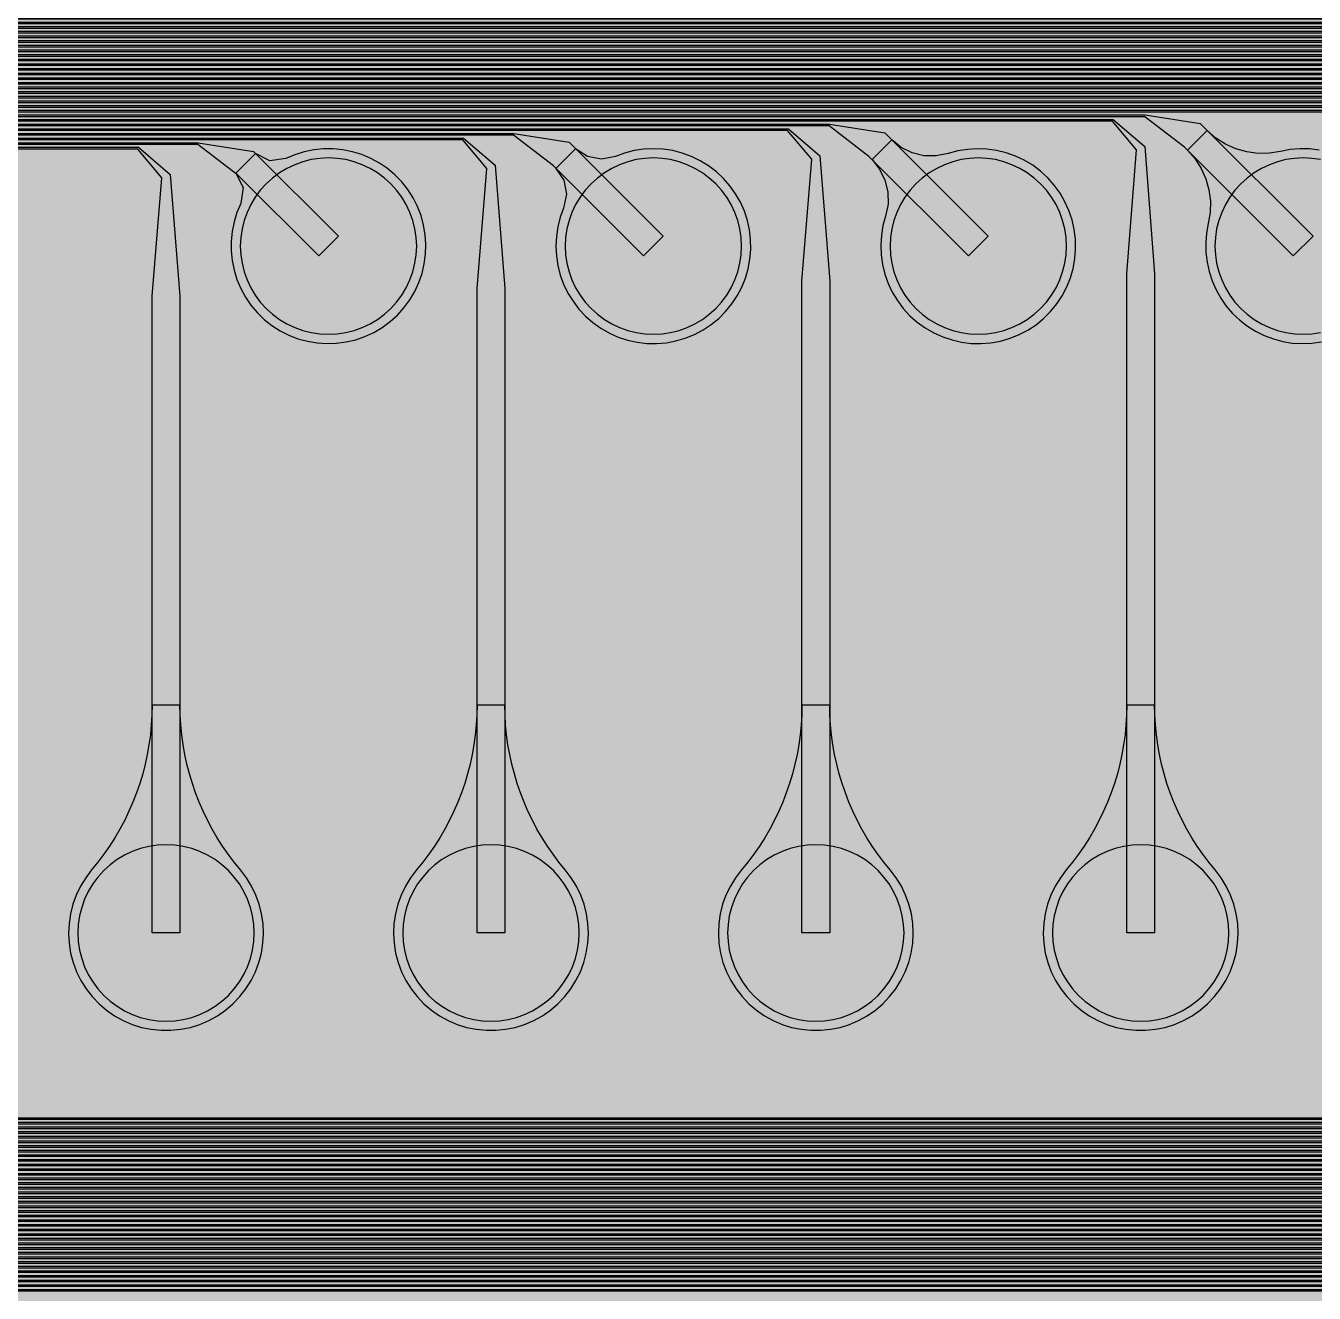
# Model space of a CAD drawing. Header units: metres. Extents: x -7240 to 10960, y -29667 to 1823.
# Drawn here: x -5403 to -4015, y -28281 to -26915 of the extents above; entities that cross this region are included whole.
import ezdxf

# ---------------------------------------------------------------- set-up
doc = ezdxf.new("R2010")
doc.units = ezdxf.units.M
for name, color, linetype in [('Metal1', 4, 'CONTINUOUS'), ('Polyimide', 7, 'CONTINUOUS'), ('Polyimide_Negative', 5, 'CONTINUOUS')]:
    doc.layers.add(name, color=color, linetype=linetype)

msp = doc.modelspace()

# ---------------------------------------------------------------- hatches: boundary and pattern name
at = {"layer": 'Polyimide'}
msp.add_hatch(color=7, dxfattribs=at).paths.add_polyline_path([(4088.5, -11806.9), (4098.7, -11851.2), (4115.6, -11893.5), (4138.6, -11932.7), (4167.4, -11968), (4201.1, -11998.5), (4239, -12023.6), (4280.3, -12042.7), (4349.2, -12073.7), (4413.2, -12113.8), (4471.3, -12162), (4522.3, -12217.7), (4565.4, -12279.7), (4599.7, -12346.9), (4624.7, -12418.2), (4639.9, -12492.2), (4645, -12567.5), (4639.9, -12642.8), (4624.7, -12716.8), (4599.7, -12788.1), (4565.4, -12855.3), (4522.3, -12917.3), (4471.3, -12973), (4413.2, -13021.2), (4349.2, -13061.3), (4280.3, -13092.3), (4239, -13111.4), (4201.1, -13136.5), (4167.4, -13167), (4138.6, -13202.3), (4115.6, -13241.5), (4098.7, -13283.8), (4088.5, -13328.1), (4085, -13373.5), (4085, -13567.5), (4099.4, -13861.6), (4142.6, -14152.8), (4214.2, -14438.4), (4313.4, -14715.5), (4439.2, -14981.7), (4590.6, -15234.2), (4766, -15470.7), (4963.7, -15688.8), (5181.8, -15886.5), (5418.3, -16061.9), (5670.8, -16213.3), (5936.9, -16339.1), (6214.1, -16438.3), (6499.7, -16509.9), (6790.9, -16553.1), (7085, -16567.5), (9960.4, -16567.5), (10038.8, -16571.4), (10116.4, -16582.9), (10192.6, -16601.9), (10266.5, -16628.4), (10337.5, -16662), (10404.8, -16702.3), (10467.9, -16749.1), (10526.1, -16801.8), (10578.8, -16860), (10625.6, -16923), (10665.9, -16990.4), (10699.5, -17061.4), (10725.9, -17135.3), (10745, -17211.4), (10756.5, -17289.1), (10760.4, -17367.5), (10760.4, -21957.3), (10721.6, -22012.9), (10686, -22070.6), (10653.6, -22130.1), (10624.5, -22191.4), (10598.9, -22254.2), (10576.8, -22318.2), (10558.3, -22383.5), (10543.4, -22449.6), (10532.2, -22516.5), (10524.7, -22583.8), (10521, -22651.5), (10521, -22719.3), (10524.7, -22787), (10532.2, -22854.4), (10543.4, -22921.2), (10558.3, -22987.4), (10576.8, -23052.6), (10598.9, -23116.7), (10624.5, -23179.5), (10653.6, -23240.7), (10686, -23300.3), (10721.6, -23357.9), (10760.4, -23413.5), (10760.4, -28667.5), (10756.5, -28745.9), (10745, -28823.6), (10725.9, -28899.7), (10699.5, -28973.6), (10665.9, -29044.6), (10625.6, -29112), (10578.8, -29175), (10526.1, -29233.2), (10467.9, -29285.9), (10404.8, -29332.7), (10337.5, -29373), (10266.5, -29406.6), (10192.6, -29433.1), (10116.4, -29452.1), (10038.8, -29463.6), (9960.4, -29467.5), (-6239.6, -29467.5), (-6318, -29463.6), (-6395.7, -29452.1), (-6471.9, -29433.1), (-6545.8, -29406.6), (-6616.7, -29373), (-6684.1, -29332.7), (-6747.1, -29285.9), (-6805.3, -29233.2), (-6858, -29175), (-6904.8, -29112), (-6945.2, -29044.6), (-6978.7, -28973.6), (-7005.2, -28899.7), (-7024.3, -28823.6), (-7035.8, -28745.9), (-7039.6, -28667.5), (-7039.6, -23426.3), (-6999.4, -23370.1), (-6962.3, -23311.6), (-6928.7, -23251.2), (-6898.5, -23189), (-6871.8, -23125.1), (-6848.8, -23059.9), (-6829.5, -22993.4), (-6814, -22926), (-6802.4, -22857.8), (-6794.6, -22789.1), (-6790.7, -22720), (-6790.7, -22650.8), (-6794.6, -22581.8), (-6802.4, -22513), (-6814, -22444.8), (-6829.5, -22377.4), (-6848.8, -22311), (-6871.8, -22245.7), (-6898.5, -22181.9), (-6928.7, -22119.7), (-6962.3, -22059.2), (-6999.4, -22000.8), (-7039.6, -21944.5), (-7039.6, -17367.5), (-7035.8, -17289.1), (-7024.3, -17211.4), (-7005.2, -17135.3), (-6978.7, -17061.4), (-6945.2, -16990.4), (-6904.8, -16923), (-6858, -16860), (-6805.3, -16801.8), (-6747.1, -16749.1), (-6684.1, -16702.3), (-6616.7, -16662), (-6545.8, -16628.4), (-6471.9, -16601.9), (-6395.7, -16582.9), (-6318, -16571.4), (-6239.6, -16567.5), (-3334, -16567.5), (-3039.9, -16553.1), (-2748.7, -16509.9), (-2463.1, -16438.3), (-2185.9, -16339.1), (-1919.8, -16213.3), (-1667.3, -16061.9), (-1430.8, -15886.5), (-1212.7, -15688.8), (-1015, -15470.7), (-839.6, -15234.2), (-688.2, -14981.7), (-562.4, -14715.5), (-463.2, -14438.4), (-391.6, -14152.8), (-348.4, -13861.6), (-334, -13567.5), (-334, -13373.5), (-337.5, -13328.1), (-347.7, -13283.8), (-364.6, -13241.5), (-387.6, -13202.3), (-416.4, -13167), (-450.1, -13136.5), (-488, -13111.4), (-529.3, -13092.3), (-529.3, -13092.3), (-598.2, -13061.3), (-662.2, -13021.2), (-720.3, -12973), (-771.3, -12917.3), (-814.4, -12855.3), (-848.7, -12788.1), (-873.7, -12716.8), (-888.9, -12642.8), (-894, -12567.5), (-888.9, -12492.2), (-873.7, -12418.2), (-848.7, -12346.9), (-814.4, -12279.7), (-771.3, -12217.7), (-720.3, -12162), (-662.2, -12113.8), (-598.2, -12073.7), (-529.3, -12042.7), (-488, -12023.6), (-450.1, -11998.5), (-416.4, -11968), (-387.6, -11932.7), (-364.6, -11893.5), (-347.7, -11851.2), (-337.5, -11806.9), (-334, -11761.5), (-334, -11074.3), (-337.5, -11028.9), (-347.7, -10984.6), (-364.6, -10942.4), (-387.6, -10903.1), (-416.4, -10867.8), (-450.1, -10837.3), (-488, -10812.2), (-529.3, -10793.2), (-529.3, -10793.2), (-598.2, -10762.1), (-662.2, -10722.1), (-720.3, -10673.8), (-771.3, -10618.1), (-814.4, -10556.1), (-848.7, -10488.9), (-873.7, -10417.6), (-888.9, -10343.7), (-894, -10268.3), (-888.9, -10193), (-873.7, -10119), (-848.7, -10047.8), (-814.4, -9980.5), (-771.3, -9918.5), (-720.3, -9862.9), (-662.2, -9814.6), (-598.2, -9774.6), (-529.3, -9743.5), (-488, -9724.5), (-450.1, -9699.4), (-416.4, -9668.8), (-387.6, -9633.5), (-364.6, -9594.3), (-347.7, -9552), (-337.5, -9507.7), (-334, -9462.4), (-334, -8775.1), (-337.5, -8729.8), (-347.7, -8685.5), (-364.6, -8643.2), (-387.6, -8604), (-416.4, -8568.7), (-450.1, -8538.1), (-488, -8513), (-529.3, -8494), (-529.3, -8494), (-598.2, -8462.9), (-662.2, -8422.9), (-720.3, -8374.6), (-771.3, -8319), (-814.4, -8257), (-848.7, -8189.7), (-873.7, -8118.5), (-888.9, -8044.5), (-894, -7969.2), (-888.9, -7893.8), (-873.7, -7819.9), (-848.7, -7748.6), (-814.4, -7681.4), (-771.3, -7619.4), (-720.3, -7563.7), (-662.2, -7515.4), (-598.2, -7475.4), (-529.3, -7444.3), (-529.3, -7444.3), (-488, -7425.3), (-450.1, -7400.2), (-416.4, -7369.7), (-387.6, -7334.4), (-364.6, -7295.1), (-347.7, -7252.9), (-337.5, -7208.6), (-334, -7163.2), (-334, -6476), (-337.5, -6430.6), (-347.7, -6386.3), (-364.6, -6344), (-387.6, -6304.8), (-416.4, -6269.5), (-450.1, -6239), (-488, -6213.9), (-529.3, -6194.8), (-529.3, -6194.8), (-598.2, -6163.8), (-662.2, -6123.7), (-720.3, -6075.5), (-771.3, -6019.8), (-814.4, -5957.8), (-848.7, -5890.6), (-873.7, -5819.3), (-888.9, -5745.3), (-894, -5670), (-888.9, -5594.7), (-873.7, -5520.7), (-848.7, -5449.4), (-814.4, -5382.2), (-771.3, -5320.2), (-720.3, -5264.5), (-662.2, -5216.3), (-598.2, -5176.2), (-529.3, -5145.2), (-529.3, -5145.2), (-488, -5126.1), (-450.1, -5101), (-416.4, -5070.5), (-387.6, -5035.2), (-364.6, -4996), (-347.7, -4953.7), (-337.5, -4909.4), (-334, -4864), (-334, 380), (-334, 1522.5), (-289, 1522.5), (-288.8, 1515.6), (-288.1, 1508.8), (-287, 1502), (-285.4, 1495.3), (-283.4, 1488.7), (-281, 1482.3), (-278.2, 1476.1), (-274.9, 1470), (-271.3, 1464.2), (-267.3, 1458.6), (-262.9, 1453.3), (-258.2, 1448.3), (-253.2, 1443.6), (-247.9, 1439.2), (-242.3, 1435.2), (-236.5, 1431.6), (-230.4, 1428.3), (-224.2, 1425.5), (-217.8, 1423.1), (-211.2, 1421.1), (-204.5, 1419.5), (-197.7, 1418.4), (-190.9, 1417.7), (-184, 1417.5), (-177.1, 1417.7), (-170.3, 1418.4), (-163.5, 1419.5), (-156.8, 1421.1), (-150.2, 1423.1), (-143.8, 1425.5), (-137.6, 1428.3), (-131.5, 1431.6), (-125.7, 1435.2), (-120.1, 1439.2), (-114.8, 1443.6), (-109.8, 1448.3), (-105.1, 1453.3), (-100.7, 1458.6), (-96.7, 1464.2), (-93.1, 1470), (-89.8, 1476.1), (-87, 1482.3), (-84.6, 1488.7), (-82.6, 1495.3), (-81, 1502), (-79.9, 1508.8), (-79.2, 1515.6), (-79, 1522.5), (1786, 1522.5), (3835, 1522.5), (3835.2, 1529), (3835.9, 1535.6), (3836.9, 1542), (3838.4, 1548.4), (3840.3, 1554.6), (3842.6, 1560.8), (3845.3, 1566.7), (3848.4, 1572.5), (3851.9, 1578.1), (3855.7, 1583.4), (3859.8, 1588.4), (3864.3, 1593.2), (3869.1, 1597.7), (3874.1, 1601.8), (3879.4, 1605.6), (3885, 1609.1), (3890.8, 1612.2), (3896.7, 1614.9), (3902.9, 1617.2), (3909.1, 1619.1), (3915.5, 1620.6), (3921.9, 1621.6), (3928.5, 1622.3), (3935, 1622.5), (3941.5, 1622.3), (3948.1, 1621.6), (3954.5, 1620.6), (3960.9, 1619.1), (3967.1, 1617.2), (3973.3, 1614.9), (3979.2, 1612.2), (3985, 1609.1), (3990.6, 1605.6), (3995.9, 1601.8), (4000.9, 1597.7), (4005.7, 1593.2), (4010.2, 1588.4), (4014.3, 1583.4), (4018.1, 1578.1), (4021.6, 1572.5), (4024.7, 1566.7), (4027.4, 1560.8), (4029.7, 1554.6), (4031.6, 1548.4), (4033.1, 1542), (4034.1, 1535.6), (4034.8, 1529), (4035, 1522.5), (4085, 1522.5), (4085, 380), (4085, 330), (4085, -4864), (4088.5, -4909.4), (4098.7, -4953.7), (4115.6, -4996), (4138.6, -5035.2), (4167.4, -5070.5), (4201.1, -5101), (4239, -5126.1), (4280.3, -5145.2), (4280.3, -5145.2), (4349.2, -5176.2), (4413.2, -5216.3), (4471.3, -5264.5), (4522.3, -5320.2), (4565.4, -5382.2), (4599.7, -5449.4), (4624.7, -5520.7), (4639.9, -5594.7), (4645, -5670), (4639.9, -5745.3), (4624.7, -5819.3), (4599.7, -5890.6), (4565.4, -5957.8), (4522.3, -6019.8), (4471.3, -6075.5), (4413.2, -6123.7), (4349.2, -6163.8), (4280.3, -6194.8), (4239, -6213.9), (4201.1, -6239), (4167.4, -6269.5), (4138.6, -6304.8), (4115.6, -6344), (4098.7, -6386.3), (4088.5, -6430.6), (4085, -6476), (4085, -11761.5), (4088.5, -11806.9)])

# ---------------------------------------------------------------- linework, layer by layer
at = {"layer": 'Metal1'}
for points in [[(1728.9, -18191.7), (1728.9, -28247.9), (1698.3, -28278.5), (-5907.5, -28278.5), (-5938.1, -28247.9), (-5938.1, -25926.6), (-5907.5, -25896), (-4552.4, -25896), (-4493.7, -25906.7), (-4486.5, -25911.9), (-4366.5, -26031.9), (-4387.7, -26053.1), (-4507.7, -25933.1), (-4509.1, -25929.8), (-4552.8, -25898), (-5906.7, -25898), (-5936.1, -25927.4), (-5936.1, -28247.1), (-5906.7, -28276.5), (1697.5, -28276.5), (1726.9, -28247.1), (1726.9, -18191.7)], [(1723.9, -18191.7), (1723.9, -28242.9), (1693.3, -28273.5), (-5902.5, -28273.5), (-5933.1, -28242.9), (-5933.1, -25931.6), (-5902.5, -25901), (-4581.7, -25901), (-4547.8, -25930.2), (-4537.1, -26068.2), (-4537.1, -26782.5), (-4567.1, -26782.5), (-4567.1, -26068.2), (-4556.5, -25933.8), (-4582.5, -25903), (-5901.7, -25903), (-5931.1, -25932.4), (-5931.1, -28242.1), (-5901.7, -28271.5), (1692.5, -28271.5), (1721.9, -28242.1), (1721.9, -18191.7)], [(1718.9, -18191.7), (1718.9, -28237.9), (1688.3, -28268.5), (-5897.5, -28268.5), (-5928.1, -28237.9), (-5928.1, -25936.6), (-5897.5, -25906), (-4892.4, -25906), (-4832.9, -25915.5), (-4716.5, -26031.9), (-4737.7, -26053.1), (-4849.9, -25940.9), (-4892.8, -25908), (-5896.7, -25908), (-5926.1, -25937.4), (-5926.1, -28237.1), (-5896.7, -28266.5), (1687.5, -28266.5), (1716.9, -28237.1), (1716.9, -18191.7)], [(1713.9, -18191.7), (1713.9, -28232.9), (1683.3, -28263.5), (-5892.5, -28263.5), (-5923.1, -28232.9), (-5923.1, -25941.6), (-5892.5, -25911), (-4931.7, -25911), (-4897.8, -25940.2), (-4887.1, -26076.2), (-4887.1, -26782.5), (-4917.1, -26782.5), (-4917.1, -26076.2), (-4906.5, -25943.8), (-4932.5, -25913), (-5891.7, -25913), (-5921.1, -25942.4), (-5921.1, -28232.1), (-5891.7, -28261.5), (1682.5, -28261.5), (1711.9, -28232.1), (1711.9, -18191.7)], [(1708.9, -18191.7), (1708.9, -28227.9), (1678.3, -28258.5), (-5887.5, -28258.5), (-5918.1, -28227.9), (-5918.1, -25946.6), (-5887.5, -25916), (-5232.4, -25916), (-5172.9, -25925.5), (-5066.5, -26031.9), (-5087.7, -26053.1), (-5189.9, -25950.9), (-5232.8, -25918), (-5886.7, -25918), (-5916.1, -25947.4), (-5916.1, -28227.1), (-5886.7, -28256.5), (1677.5, -28256.5), (1706.9, -28227.1), (1706.9, -18191.7)], [(1703.9, -18191.7), (1703.9, -28222.9), (1673.3, -28253.5), (-5882.5, -28253.5), (-5913.1, -28222.9), (-5913.1, -25951.6), (-5882.5, -25921), (-5281.7, -25921), (-5247.7, -25950.2), (-5237.1, -26084.2), (-5237.1, -26782.5), (-5267.1, -26782.5), (-5267.1, -26084.2), (-5256.5, -25953.8), (-5282.5, -25923), (-5881.7, -25923), (-5911.1, -25952.4), (-5911.1, -28222.1), (-5881.7, -28251.5), (1672.5, -28251.5), (1701.9, -28222.1), (1701.9, -18191.7)], [(1698.9, -18191.7), (1698.9, -28217.9), (1668.3, -28248.5), (-5877.5, -28248.5), (-5908.1, -28217.9), (-5908.1, -26921.6), (-5877.5, -26891), (143.3, -26891), (179.6, -26919.2), (187.9, -26982.8), (187.9, -27152.5), (157.9, -27152.5), (157.9, -26982.8), (166.1, -26924.8), (142.5, -26893), (-5876.7, -26893), (-5906.1, -26922.4), (-5906.1, -28217.1), (-5876.7, -28246.5), (1667.5, -28246.5), (1696.9, -28217.1), (1696.9, -18191.7)], [(1693.9, -18191.7), (1693.9, -28212.9), (1663.3, -28243.5), (-5872.5, -28243.5), (-5903.1, -28212.9), (-5903.1, -26926.6), (-5872.5, -26896), (-31.7, -26896), (1.8, -26925.4), (12.9, -27086.2), (12.9, -27892.5), (-17.1, -27892.5), (-17.1, -27086.2), (-6.1, -26928.6), (-32.5, -26898), (-5871.7, -26898), (-5901.1, -26927.4), (-5901.1, -28212.1), (-5871.7, -28241.5), (1662.5, -28241.5), (1691.9, -28212.1), (1691.9, -18191.7)], [(1688.9, -18191.7), (1688.9, -28207.9), (1658.3, -28238.5), (-5867.5, -28238.5), (-5898.1, -28207.9), (-5898.1, -26931.6), (-5867.5, -26901), (-348.1, -26901), (-299, -26923.6), (-247.4, -26997.3), (-164.1, -27145.1), (-190.2, -27159.9), (-273.5, -27012), (-308.2, -26932.6), (-348.6, -26903), (-5866.7, -26903), (-5896.1, -26932.4), (-5896.1, -28207.1), (-5866.7, -28236.5), (1657.5, -28236.5), (1686.9, -28207.1), (1686.9, -18191.7)], [(1683.9, -18191.7), (1683.9, -28202.9), (1653.3, -28233.5), (-5862.5, -28233.5), (-5893.1, -28202.9), (-5893.1, -26936.6), (-5862.5, -26906), (-381.7, -26906), (-348.1, -26935.4), (-337.1, -27094.2), (-337.1, -27892.5), (-367.1, -27892.5), (-367.1, -27094.2), (-356.1, -26938.6), (-382.5, -26908), (-5861.7, -26908), (-5891.1, -26937.4), (-5891.1, -28202.1), (-5861.7, -28231.5), (1652.5, -28231.5), (1681.9, -28202.1), (1681.9, -18191.7)], [(1678.9, -18191.7), (1678.9, -28197.9), (1648.3, -28228.5), (-5857.5, -28228.5), (-5888.1, -28197.9), (-5888.1, -26941.6), (-5857.5, -26911), (-698.1, -26911), (-648.4, -26933), (-600.1, -26998.6), (-514.2, -27144.9), (-540.1, -27160.1), (-626, -27013.8), (-657.9, -26942.7), (-698.6, -26913), (-5856.7, -26913), (-5886.1, -26942.4), (-5886.1, -28197.1), (-5856.7, -28226.5), (1647.5, -28226.5), (1676.9, -28197.1), (1676.9, -18191.7)], [(1673.9, -18191.7), (1673.9, -28192.9), (1643.3, -28223.5), (-5852.5, -28223.5), (-5883.1, -28192.9), (-5883.1, -26946.6), (-5852.5, -26916), (-731.7, -26916), (-698.1, -26945.3), (-687.1, -27102.2), (-687.1, -27892.5), (-717.1, -27892.5), (-717.1, -27102.2), (-706.1, -26948.7), (-732.5, -26918), (-5851.7, -26918), (-5881.1, -26947.4), (-5881.1, -28192.1), (-5851.7, -28221.5), (1642.5, -28221.5), (1671.9, -28192.1), (1671.9, -18191.7)], [(1668.9, -18191.7), (1668.9, -28187.9), (1638.3, -28218.5), (-5847.5, -28218.5), (-5878.1, -28187.9), (-5878.1, -26951.6), (-5847.5, -26921), (-1048.1, -26921), (-997.7, -26942.4), (-953, -27000), (-864.3, -27144.7), (-889.9, -27160.3), (-978.6, -27015.6), (-1007.7, -26952.8), (-1048.6, -26923), (-5846.7, -26923), (-5876.1, -26952.4), (-5876.1, -28187.1), (-5846.7, -28216.5), (1637.5, -28216.5), (1666.9, -28187.1), (1666.9, -18191.7)], [(1663.9, -18191.7), (1663.9, -28182.9), (1633.3, -28213.5), (-5842.5, -28213.5), (-5873.1, -28182.9), (-5873.1, -26956.6), (-5842.5, -26926), (-1081.7, -26926), (-1048.1, -26955.3), (-1037.1, -27110.2), (-1037.1, -27892.5), (-1067.1, -27892.5), (-1067.1, -27110.2), (-1056.2, -26958.7), (-1082.5, -26928), (-5841.7, -26928), (-5871.1, -26957.4), (-5871.1, -28182.1), (-5841.7, -28211.5), (1632.5, -28211.5), (1661.9, -28182.1), (1661.9, -18191.7)], [(1658.9, -18191.7), (1658.9, -28177.9), (1628.3, -28208.5), (-5837.5, -28208.5), (-5868.1, -28177.9), (-5868.1, -26961.6), (-5837.5, -26931), (-1398.1, -26931), (-1346.9, -26951.7), (-1306, -27001.5), (-1214.5, -27144.4), (-1239.8, -27160.6), (-1331.3, -27017.7), (-1357.4, -26962.9), (-1398.6, -26933), (-5836.7, -26933), (-5866.1, -26962.4), (-5866.1, -28177.1), (-5836.7, -28206.5), (1627.5, -28206.5), (1656.9, -28177.1), (1656.9, -18191.7)], [(1653.9, -18191.7), (1653.9, -28172.9), (1623.3, -28203.5), (-5832.5, -28203.5), (-5863.1, -28172.9), (-5863.1, -26966.6), (-5832.5, -26936), (-1431.7, -26936), (-1398.1, -26965.3), (-1387.1, -27118.2), (-1387.1, -27892.5), (-1417.1, -27892.5), (-1417.1, -27118.2), (-1406.2, -26968.7), (-1432.5, -26938), (-5831.7, -26938), (-5861.1, -26967.4), (-5861.1, -28172.1), (-5831.7, -28201.5), (1622.5, -28201.5), (1651.9, -28172.1), (1651.9, -18191.7)], [(1648.9, -18191.7), (1648.9, -28167.9), (1618.3, -28198.5), (-5827.5, -28198.5), (-5858.1, -28167.9), (-5858.1, -26971.6), (-5827.5, -26941), (-1748.1, -26941), (-1696.1, -26960.8), (-1659.2, -27003.2), (-1564.7, -27144.1), (-1589.6, -27160.9), (-1684.1, -27019.9), (-1707.1, -26973), (-1748.6, -26943), (-5826.7, -26943), (-5856.1, -26972.4), (-5856.1, -28167.1), (-5826.7, -28196.5), (1617.5, -28196.5), (1646.9, -28167.1), (1646.9, -18191.7)], [(1643.9, -18191.7), (1643.9, -28162.9), (1613.3, -28193.5), (-5822.5, -28193.5), (-5853.1, -28162.9), (-5853.1, -26976.6), (-5822.5, -26946), (-1781.7, -26946), (-1748, -26975.3), (-1737.1, -27126.2), (-1737.1, -27892.5), (-1767.1, -27892.5), (-1767.1, -27126.2), (-1756.2, -26978.7), (-1782.5, -26948), (-5821.7, -26948), (-5851.1, -26977.4), (-5851.1, -28162.1), (-5821.7, -28191.5), (1612.5, -28191.5), (1641.9, -28162.1), (1641.9, -18191.7)], [(1638.9, -18191.7), (1638.9, -28157.9), (1608.3, -28188.5), (-5817.5, -28188.5), (-5848.1, -28157.9), (-5848.1, -26981.6), (-5817.5, -26951), (-2098.1, -26951), (-2045.3, -26969.9), (-2012.6, -27005.1), (-1914.9, -27143.9), (-1939.4, -27161.1), (-2037.1, -27022.4), (-2056.9, -26983.2), (-2098.6, -26953), (-5816.7, -26953), (-5846.1, -26982.4), (-5846.1, -28157.1), (-5816.7, -28186.5), (1607.5, -28186.5), (1636.9, -28157.1), (1636.9, -18191.7)], [(1633.9, -18191.7), (1633.9, -28152.9), (1603.3, -28183.5), (-5812.5, -28183.5), (-5843.1, -28152.9), (-5843.1, -26986.6), (-5812.5, -26956), (-2131.7, -26956), (-2098, -26985.3), (-2087.1, -27134.2), (-2087.1, -27892.5), (-2117.1, -27892.5), (-2117.1, -27134.2), (-2106.3, -26988.7), (-2132.5, -26958), (-5811.7, -26958), (-5841.1, -26987.4), (-5841.1, -28152.1), (-5811.7, -28181.5), (1602.5, -28181.5), (1631.9, -28152.1), (1631.9, -18191.7)], [(1628.9, -18191.7), (1628.9, -28147.9), (1598.3, -28178.5), (-5807.5, -28178.5), (-5838.1, -28147.9), (-5838.1, -26991.6), (-5807.5, -26961), (-2448.1, -26961), (-2394.4, -26978.8), (-2366.1, -27007.2), (-2265.1, -27143.6), (-2289.2, -27161.4), (-2390.2, -27025.1), (-2406.6, -26993.4), (-2448.6, -26963), (-5806.7, -26963), (-5836.1, -26992.4), (-5836.1, -28147.1), (-5806.7, -28176.5), (1597.5, -28176.5), (1626.9, -28147.1), (1626.9, -18191.7)], [(1623.9, -18191.7), (1623.9, -28142.9), (1593.3, -28173.5), (-5802.5, -28173.5), (-5833.1, -28142.9), (-5833.1, -26996.6), (-5802.5, -26966), (-2481.7, -26966), (-2448, -26995.3), (-2437.1, -27142.2), (-2437.1, -27892.5), (-2467.1, -27892.5), (-2467.1, -27142.2), (-2456.3, -26998.7), (-2482.5, -26968), (-5801.7, -26968), (-5831.1, -26997.4), (-5831.1, -28142.1), (-5801.7, -28171.5), (1592.5, -28171.5), (1621.9, -28142.1), (1621.9, -18191.7)], [(1618.9, -18191.7), (1618.9, -28137.9), (1588.3, -28168.5), (-5797.5, -28168.5), (-5828.1, -28137.9), (-5828.1, -27001.6), (-5797.5, -26971), (-2798.1, -26971), (-2743.4, -26987.6), (-2719.9, -27009.6), (-2615.3, -27143.3), (-2638.9, -27161.7), (-2743.5, -27028.1), (-2756.3, -27003.6), (-2798.6, -26973), (-5796.7, -26973), (-5826.1, -27002.4), (-5826.1, -28137.1), (-5796.7, -28166.5), (1587.5, -28166.5), (1616.9, -28137.1), (1616.9, -18191.7)], [(1613.9, -18191.7), (1613.9, -28132.9), (1583.3, -28163.5), (-5792.5, -28163.5), (-5823.1, -28132.9), (-5823.1, -27006.6), (-5792.5, -26976), (-2831.7, -26976), (-2797.9, -27005.3), (-2787.1, -27150.2), (-2787.1, -27892.5), (-2817.1, -27892.5), (-2817.1, -27150.2), (-2806.3, -27008.7), (-2832.5, -26978), (-5791.7, -26978), (-5821.1, -27007.4), (-5821.1, -28132.1), (-5791.7, -28161.5), (1582.5, -28161.5), (1611.9, -28132.1), (1611.9, -18191.7)], [(1608.9, -18191.7), (1608.9, -28127.9), (1578.3, -28158.5), (-5787.5, -28158.5), (-5818.1, -28127.9), (-5818.1, -27011.6), (-5787.5, -26981), (-3177.4, -26981), (-3121.3, -26995.6), (-3086.5, -27021.9), (-2966.5, -27141.9), (-2987.7, -27163.1), (-3107.7, -27043.1), (-3131.5, -27010.9), (-3177.8, -26983), (-5786.7, -26983), (-5816.1, -27012.4), (-5816.1, -28127.1), (-5786.7, -28156.5), (1577.5, -28156.5), (1606.9, -28127.1), (1606.9, -18191.7)], [(1603.9, -18191.7), (1603.9, -28122.9), (1573.3, -28153.5), (-5782.5, -28153.5), (-5813.1, -28122.9), (-5813.1, -27016.6), (-5782.5, -26986), (-3181.7, -26986), (-3147.9, -27015.2), (-3137.1, -27158.2), (-3137.1, -27892.5), (-3167.1, -27892.5), (-3167.1, -27158.2), (-3156.4, -27018.8), (-3182.5, -26988), (-5781.7, -26988), (-5811.1, -27017.4), (-5811.1, -28122.1), (-5781.7, -28151.5), (1572.5, -28151.5), (1601.9, -28122.1), (1601.9, -18191.7)], [(1598.9, -18191.7), (1598.9, -28117.9), (1568.3, -28148.5), (-5777.5, -28148.5), (-5808.1, -28117.9), (-5808.1, -27021.6), (-5777.5, -26991), (-3517.4, -26991), (-3460.5, -27004.4), (-3436.5, -27021.9), (-3316.5, -27141.9), (-3337.7, -27163.1), (-3457.7, -27043.1), (-3472.3, -27022), (-3517.8, -26993), (-5776.7, -26993), (-5806.1, -27022.4), (-5806.1, -28117.1), (-5776.7, -28146.5), (1567.5, -28146.5), (1596.9, -28117.1), (1596.9, -18191.7)], [(1593.9, -18191.7), (1593.9, -28112.9), (1563.3, -28143.5), (-5772.5, -28143.5), (-5803.1, -28112.9), (-5803.1, -27026.6), (-5772.5, -26996), (-3531.7, -26996), (-3497.9, -27025.2), (-3487.1, -27166.2), (-3487.1, -27892.5), (-3517.1, -27892.5), (-3517.1, -27166.2), (-3506.4, -27028.8), (-3532.5, -26998), (-5771.7, -26998), (-5801.1, -27027.4), (-5801.1, -28112.1), (-5771.7, -28141.5), (1562.5, -28141.5), (1591.9, -28112.1), (1591.9, -18191.7)], [(1588.9, -18191.7), (1588.9, -28107.9), (1558.3, -28138.5), (-5767.5, -28138.5), (-5798.1, -28107.9), (-5798.1, -27031.6), (-5767.5, -27001), (-3857.4, -27001), (-3799.4, -27012.8), (-3786.5, -27021.9), (-3666.5, -27141.9), (-3687.7, -27163.1), (-3807.7, -27043.1), (-3813.4, -27033.7), (-3857.8, -27003), (-5766.7, -27003), (-5796.1, -27032.4), (-5796.1, -28107.1), (-5766.7, -28136.5), (1557.5, -28136.5), (1586.9, -28107.1), (1586.9, -18191.7)], [(1583.9, -18191.7), (1583.9, -28102.9), (1553.3, -28133.5), (-5762.5, -28133.5), (-5793.1, -28102.9), (-5793.1, -27036.6), (-5762.5, -27006), (-3881.7, -27006), (-3847.8, -27035.2), (-3837.1, -27174.2), (-3837.1, -27892.5), (-3867.1, -27892.5), (-3867.1, -27174.2), (-3856.4, -27038.8), (-3882.5, -27008), (-5761.7, -27008), (-5791.1, -27037.4), (-5791.1, -28102.1), (-5761.7, -28131.5), (1552.5, -28131.5), (1581.9, -28102.1), (1581.9, -18191.7)], [(1578.9, -18191.7), (1578.9, -28097.9), (1548.3, -28128.5), (-5757.5, -28128.5), (-5788.1, -28097.9), (-5788.1, -27041.6), (-5757.5, -27011), (-4197.4, -27011), (-4137.9, -27020.5), (-4016.5, -27141.9), (-4037.7, -27163.1), (-4154.9, -27045.9), (-4197.8, -27013), (-5756.7, -27013), (-5786.1, -27042.4), (-5786.1, -28097.1), (-5756.7, -28126.5), (1547.5, -28126.5), (1576.9, -28097.1), (1576.9, -18191.7)], [(1573.9, -18191.7), (1573.9, -28092.9), (1543.3, -28123.5), (-5752.5, -28123.5), (-5783.1, -28092.9), (-5783.1, -27046.6), (-5752.5, -27016), (-4231.7, -27016), (-4197.8, -27045.2), (-4187.1, -27182.2), (-4187.1, -27892.5), (-4217.1, -27892.5), (-4217.1, -27182.2), (-4206.5, -27048.8), (-4232.5, -27018), (-5751.7, -27018), (-5781.1, -27047.4), (-5781.1, -28092.1), (-5751.7, -28121.5), (1542.5, -28121.5), (1571.9, -28092.1), (1571.9, -18191.7)], [(1568.9, -18191.7), (1568.9, -28087.9), (1538.3, -28118.5), (-5747.5, -28118.5), (-5778.1, -28087.9), (-5778.1, -27051.6), (-5747.5, -27021), (-4537.4, -27021), (-4477.9, -27030.5), (-4366.5, -27141.9), (-4387.7, -27163.1), (-4494.9, -27055.9), (-4537.8, -27023), (-5746.7, -27023), (-5776.1, -27052.4), (-5776.1, -28087.1), (-5746.7, -28116.5), (1537.5, -28116.5), (1566.9, -28087.1), (1566.9, -18191.7)], [(1563.9, -18191.7), (1563.9, -28082.9), (1533.3, -28113.5), (-5742.5, -28113.5), (-5773.1, -28082.9), (-5773.1, -27056.6), (-5742.5, -27026), (-4581.7, -27026), (-4547.7, -27055.2), (-4537.1, -27190.2), (-4537.1, -27892.5), (-4567.1, -27892.5), (-4567.1, -27190.2), (-4556.5, -27058.8), (-4582.5, -27028), (-5741.7, -27028), (-5771.1, -27057.4), (-5771.1, -28082.1), (-5741.7, -28111.5), (1532.5, -28111.5), (1561.9, -28082.1), (1561.9, -18191.7)], [(1558.9, -18191.7), (1558.9, -28077.9), (1528.3, -28108.5), (-5737.5, -28108.5), (-5768.1, -28077.9), (-5768.1, -27061.6), (-5737.5, -27031), (-4877.4, -27031), (-4817.9, -27040.5), (-4716.5, -27141.9), (-4737.7, -27163.1), (-4834.9, -27065.9), (-4877.8, -27033), (-5736.7, -27033), (-5766.1, -27062.4), (-5766.1, -28077.1), (-5736.7, -28106.5), (1527.5, -28106.5), (1556.9, -28077.1), (1556.9, -18191.7)], [(1553.9, -18191.7), (1553.9, -28072.9), (1523.3, -28103.5), (-5732.5, -28103.5), (-5763.1, -28072.9), (-5763.1, -27066.6), (-5732.5, -27036), (-4931.7, -27036), (-4897.7, -27065.2), (-4887.1, -27198.2), (-4887.1, -27892.5), (-4917.1, -27892.5), (-4917.1, -27198.2), (-4906.5, -27068.8), (-4932.5, -27038), (-5731.7, -27038), (-5761.1, -27067.4), (-5761.1, -28072.1), (-5731.7, -28101.5), (1522.5, -28101.5), (1551.9, -28072.1), (1551.9, -18191.7)], [(1548.9, -18191.7), (1548.9, -28067.9), (1518.3, -28098.5), (-5727.5, -28098.5), (-5758.1, -28067.9), (-5758.1, -27071.6), (-5727.5, -27041), (-5217.4, -27041), (-5157.9, -27050.5), (-5066.5, -27141.9), (-5087.7, -27163.1), (-5174.9, -27075.9), (-5217.8, -27043), (-5726.7, -27043), (-5756.1, -27072.4), (-5756.1, -28067.1), (-5726.7, -28096.5), (1517.5, -28096.5), (1546.9, -28067.1), (1546.9, -18191.7)], [(1543.9, -18191.7), (1543.9, -28062.9), (1513.3, -28093.5), (-5722.5, -28093.5), (-5753.1, -28062.9), (-5753.1, -27076.6), (-5722.5, -27046), (-5281.7, -27046), (-5247.7, -27075.2), (-5237.1, -27206.2), (-5237.1, -27892.5), (-5267.1, -27892.5), (-5267.1, -27206.2), (-5256.6, -27078.8), (-5282.5, -27048), (-5721.7, -27048), (-5751.1, -27077.4), (-5751.1, -28062.1), (-5721.7, -28091.5), (1512.5, -28091.5), (1541.9, -28062.1), (1541.9, -18191.7)], [(-4009.9, -27048.9), (-4020.3, -27047.7), (-4030.7, -27047.6), (-4041.2, -27048.4), (-4051.4, -27050.4), (-4063.5, -27052.3), (-4075.8, -27052.5), (-4087.9, -27050.9), (-4099.7, -27047.6), (-4110.8, -27042.6), (-4121.2, -27036), (-4130.4, -27028), (-4151.6, -27049.2), (-4151.6, -27049.2), (-4143.6, -27058.5), (-4137.1, -27068.8), (-4132, -27080), (-4128.7, -27091.7), (-4127.1, -27103.9), (-4127.3, -27116.1), (-4129.3, -27128.2), (-4131.2, -27138.5), (-4132.1, -27148.9), (-4131.9, -27159.3), (-4130.7, -27169.7), (-4128.5, -27179.9), (-4125.2, -27189.9), (-4121, -27199.5), (-4115.9, -27208.6), (-4109.9, -27217.1), (-4103.1, -27225), (-4095.5, -27232.2), (-4087.2, -27238.6), (-4078.3, -27244.2), (-4069, -27248.8), (-4059.2, -27252.5), (-4049.1, -27255.2), (-4038.8, -27256.9), (-4028.3, -27257.5), (-4017.9, -27257.1), (-4007.5, -27255.7)]]:
    msp.add_lwpolyline(points, dxfattribs=at)
for points in [[(-4491.6, -27059.2), (-4483.4, -27069.5), (-4477.6, -27081.3), (-4474.5, -27094.1), (-4474.3, -27107.2), (-4477, -27120.1), (-4479.8, -27130.3), (-4481.5, -27140.7), (-4482.1, -27151.3), (-4481.7, -27161.9), (-4480.2, -27172.3), (-4477.7, -27182.6), (-4474.2, -27192.6), (-4469.7, -27202.1), (-4464.2, -27211.2), (-4457.9, -27219.6), (-4450.7, -27227.4), (-4442.8, -27234.4), (-4434.2, -27240.6), (-4425.1, -27245.9), (-4415.4, -27250.3), (-4405.4, -27253.6), (-4395.1, -27256), (-4384.6, -27257.2), (-4374, -27257.5), (-4363.5, -27256.6), (-4353.1, -27254.7), (-4342.9, -27251.8), (-4333.1, -27247.8), (-4323.7, -27242.9), (-4314.9, -27237.1), (-4306.7, -27230.4), (-4299.2, -27222.9), (-4292.5, -27214.7), (-4286.7, -27205.9), (-4281.8, -27196.5), (-4277.9, -27186.7), (-4274.9, -27176.6), (-4273, -27166.2), (-4272.2, -27155.6), (-4272.4, -27145), (-4273.7, -27134.6), (-4276, -27124.2), (-4279.4, -27114.2), (-4283.7, -27104.6), (-4289, -27095.4), (-4295.2, -27086.8), (-4302.2, -27078.9), (-4310, -27071.8), (-4318.4, -27065.4), (-4327.5, -27060), (-4337.1, -27055.4), (-4347, -27051.9), (-4357.3, -27049.4), (-4367.8, -27047.9), (-4378.3, -27047.5), (-4388.9, -27048.2), (-4399.3, -27049.9), (-4409.5, -27052.6), (-4422.4, -27055.3), (-4435.6, -27055.1), (-4448.3, -27052), (-4460.1, -27046.2), (-4470.4, -27038), (-4491.6, -27059.2)], [(-5177, -27073.8), (-5169, -27089.3), (-5171.5, -27106.5), (-5175.7, -27116.2), (-5178.8, -27126.3), (-5180.9, -27136.6), (-5182, -27147.1), (-5182, -27157.6), (-5181, -27168.1), (-5178.9, -27178.4), (-5175.8, -27188.5), (-5171.7, -27198.2), (-5166.6, -27207.4), (-5160.7, -27216.1), (-5153.9, -27224.1), (-5146.3, -27231.5), (-5138.1, -27238), (-5129.2, -27243.7), (-5119.8, -27248.4), (-5110, -27252.2), (-5099.8, -27255), (-5089.4, -27256.8), (-5078.9, -27257.5), (-5068.4, -27257.1), (-5058, -27255.7), (-5047.7, -27253.3), (-5037.8, -27249.9), (-5028.2, -27245.4), (-5019.2, -27240.1), (-5010.7, -27233.8), (-5002.9, -27226.7), (-4995.8, -27218.9), (-4989.6, -27210.5), (-4984.2, -27201.4), (-4979.8, -27191.8), (-4976.3, -27181.9), (-4973.9, -27171.7), (-4972.5, -27161.2), (-4972.1, -27150.7), (-4972.8, -27140.2), (-4974.6, -27129.8), (-4977.4, -27119.6), (-4981.2, -27109.8), (-4985.9, -27100.4), (-4991.6, -27091.6), (-4998.2, -27083.3), (-5005.5, -27075.7), (-5013.5, -27068.9), (-5022.2, -27063), (-5031.5, -27057.9), (-5041.2, -27053.9), (-5051.2, -27050.7), (-5061.5, -27048.7), (-5072, -27047.6), (-5082.6, -27047.6), (-5093, -27048.7), (-5103.3, -27050.8), (-5113.4, -27054), (-5123.1, -27058.1), (-5140.3, -27060.6), (-5155.8, -27052.6), (-5177, -27073.8)], [(-4832.1, -27068.7), (-4823.6, -27081.5), (-4820.7, -27096.5), (-4823.8, -27111.5), (-4827.4, -27121.4), (-4830, -27131.6), (-4831.6, -27142), (-4832.1, -27152.5), (-4831.6, -27163), (-4830, -27173.4), (-4827.4, -27183.6), (-4823.8, -27193.5), (-4819.2, -27203), (-4813.7, -27211.9), (-4807.3, -27220.3), (-4800.1, -27228), (-4792.2, -27234.9), (-4783.6, -27241), (-4774.5, -27246.2), (-4764.9, -27250.5), (-4754.9, -27253.8), (-4744.6, -27256), (-4734.1, -27257.3), (-4723.6, -27257.4), (-4713.1, -27256.6), (-4702.8, -27254.6), (-4692.7, -27251.7), (-4682.9, -27247.7), (-4673.6, -27242.8), (-4664.8, -27237), (-4656.7, -27230.4), (-4649.3, -27222.9), (-4642.6, -27214.8), (-4636.8, -27206), (-4631.9, -27196.7), (-4627.9, -27186.9), (-4625, -27176.8), (-4623.1, -27166.5), (-4622.2, -27156), (-4622.4, -27145.5), (-4623.6, -27135), (-4625.9, -27124.8), (-4629.1, -27114.8), (-4633.4, -27105.1), (-4638.6, -27096), (-4644.7, -27087.4), (-4651.6, -27079.5), (-4659.3, -27072.3), (-4667.7, -27065.9), (-4676.7, -27060.4), (-4686.1, -27055.8), (-4696, -27052.2), (-4706.2, -27049.6), (-4716.6, -27048), (-4727.1, -27047.5), (-4737.6, -27048), (-4748, -27049.6), (-4758.2, -27052.2), (-4768.1, -27055.8), (-4783.1, -27058.9), (-4798.2, -27056), (-4810.9, -27047.5), (-4832.1, -27068.7)], [(-5267.1, -27646.9), (-5267.3, -27657.7), (-5268, -27668.4), (-5269, -27679.1), (-5270.5, -27689.7), (-5272.3, -27700.3), (-5274.6, -27710.8), (-5277.3, -27721.1), (-5280.4, -27731.4), (-5283.9, -27741.6), (-5287.8, -27751.6), (-5292.1, -27761.4), (-5296.7, -27771.1), (-5301.8, -27780.6), (-5307.2, -27789.9), (-5312.9, -27798.9), (-5319, -27807.7), (-5325.5, -27816.3), (-5332.3, -27824.6), (-5338.7, -27833.1), (-5344.2, -27842.1), (-5348.9, -27851.7), (-5352.5, -27861.6), (-5355.1, -27871.9), (-5356.6, -27882.4), (-5357.1, -27893), (-5356.5, -27903.6), (-5354.9, -27914.1), (-5352.2, -27924.3), (-5348.5, -27934.2), (-5343.8, -27943.7), (-5338.1, -27952.7), (-5331.6, -27961.1), (-5324.3, -27968.8), (-5316.2, -27975.7), (-5307.5, -27981.7), (-5298.2, -27986.8), (-5288.5, -27991), (-5278.4, -27994.2), (-5268, -27996.3), (-5257.4, -27997.4), (-5246.8, -27997.4), (-5236.3, -27996.3), (-5225.9, -27994.2), (-5215.8, -27991), (-5206, -27986.8), (-5196.7, -27981.7), (-5188, -27975.7), (-5180, -27968.8), (-5172.6, -27961.1), (-5166.1, -27952.7), (-5160.5, -27943.7), (-5155.8, -27934.2), (-5152.1, -27924.3), (-5149.4, -27914.1), (-5147.7, -27903.6), (-5147.1, -27893), (-5147.6, -27882.4), (-5149.2, -27871.9), (-5151.8, -27861.6), (-5155.4, -27851.7), (-5160, -27842.1), (-5165.6, -27833.1), (-5172, -27824.6), (-5178.8, -27816.3), (-5185.2, -27807.7), (-5191.3, -27798.9), (-5197.1, -27789.9), (-5202.5, -27780.6), (-5207.5, -27771.1), (-5212.2, -27761.4), (-5216.4, -27751.6), (-5220.3, -27741.6), (-5223.8, -27731.4), (-5226.9, -27721.1), (-5229.6, -27710.8), (-5231.9, -27700.3), (-5233.8, -27689.7), (-5235.2, -27679.1), (-5236.3, -27668.4), (-5236.9, -27657.7), (-5237.1, -27646.9), (-5267.1, -27646.9)], [(-4917.1, -27646.9), (-4917.3, -27657.7), (-4918, -27668.4), (-4919, -27679.1), (-4920.5, -27689.7), (-4922.3, -27700.3), (-4924.6, -27710.8), (-4927.3, -27721.1), (-4930.4, -27731.4), (-4933.9, -27741.6), (-4937.8, -27751.6), (-4942.1, -27761.4), (-4946.7, -27771.1), (-4951.8, -27780.6), (-4957.2, -27789.9), (-4962.9, -27798.9), (-4969, -27807.7), (-4975.5, -27816.3), (-4982.3, -27824.6), (-4988.7, -27833.1), (-4994.2, -27842.1), (-4998.9, -27851.7), (-5002.5, -27861.6), (-5005.1, -27871.9), (-5006.6, -27882.4), (-5007.1, -27893), (-5006.5, -27903.6), (-5004.9, -27914.1), (-5002.2, -27924.3), (-4998.5, -27934.2), (-4993.8, -27943.7), (-4988.1, -27952.7), (-4981.6, -27961.1), (-4974.3, -27968.8), (-4966.2, -27975.7), (-4957.5, -27981.7), (-4948.2, -27986.8), (-4938.5, -27991), (-4928.4, -27994.2), (-4918, -27996.3), (-4907.4, -27997.4), (-4896.8, -27997.4), (-4886.3, -27996.3), (-4875.9, -27994.2), (-4865.8, -27991), (-4856, -27986.8), (-4846.7, -27981.7), (-4838, -27975.7), (-4830, -27968.8), (-4822.6, -27961.1), (-4816.1, -27952.7), (-4810.5, -27943.7), (-4805.8, -27934.2), (-4802.1, -27924.3), (-4799.4, -27914.1), (-4797.7, -27903.6), (-4797.1, -27893), (-4797.6, -27882.4), (-4799.2, -27871.9), (-4801.8, -27861.6), (-4805.4, -27851.7), (-4810, -27842.1), (-4815.6, -27833.1), (-4822, -27824.6), (-4828.8, -27816.3), (-4835.2, -27807.7), (-4841.3, -27798.9), (-4847.1, -27789.9), (-4852.5, -27780.6), (-4857.5, -27771.1), (-4862.2, -27761.4), (-4866.4, -27751.6), (-4870.3, -27741.6), (-4873.8, -27731.4), (-4876.9, -27721.1), (-4879.6, -27710.8), (-4881.9, -27700.3), (-4883.8, -27689.7), (-4885.2, -27679.1), (-4886.3, -27668.4), (-4886.9, -27657.7), (-4887.1, -27646.9), (-4917.1, -27646.9)], [(-4567.1, -27646.9), (-4567.3, -27657.7), (-4568, -27668.4), (-4569, -27679.1), (-4570.5, -27689.7), (-4572.3, -27700.3), (-4574.6, -27710.8), (-4577.3, -27721.1), (-4580.4, -27731.4), (-4583.9, -27741.6), (-4587.8, -27751.6), (-4592.1, -27761.4), (-4596.7, -27771.1), (-4601.8, -27780.6), (-4607.2, -27789.9), (-4612.9, -27798.9), (-4619, -27807.7), (-4625.5, -27816.3), (-4632.3, -27824.6), (-4638.7, -27833.1), (-4644.2, -27842.1), (-4648.9, -27851.7), (-4652.5, -27861.6), (-4655.1, -27871.9), (-4656.6, -27882.4), (-4657.1, -27893), (-4656.5, -27903.6), (-4654.9, -27914.1), (-4652.2, -27924.3), (-4648.5, -27934.2), (-4643.8, -27943.7), (-4638.1, -27952.7), (-4631.6, -27961.1), (-4624.3, -27968.8), (-4616.2, -27975.7), (-4607.5, -27981.7), (-4598.2, -27986.8), (-4588.5, -27991), (-4578.4, -27994.2), (-4568, -27996.3), (-4557.4, -27997.4), (-4546.8, -27997.4), (-4536.3, -27996.3), (-4525.9, -27994.2), (-4515.8, -27991), (-4506, -27986.8), (-4496.7, -27981.7), (-4488, -27975.7), (-4480, -27968.8), (-4472.6, -27961.1), (-4466.1, -27952.7), (-4460.5, -27943.7), (-4455.8, -27934.2), (-4452.1, -27924.3), (-4449.4, -27914.1), (-4447.7, -27903.6), (-4447.1, -27893), (-4447.6, -27882.4), (-4449.2, -27871.9), (-4451.8, -27861.6), (-4455.4, -27851.7), (-4460, -27842.1), (-4465.6, -27833.1), (-4472, -27824.6), (-4478.8, -27816.3), (-4485.2, -27807.7), (-4491.3, -27798.9), (-4497.1, -27789.9), (-4502.5, -27780.6), (-4507.5, -27771.1), (-4512.2, -27761.4), (-4516.4, -27751.6), (-4520.3, -27741.6), (-4523.8, -27731.4), (-4526.9, -27721.1), (-4529.6, -27710.8), (-4531.9, -27700.3), (-4533.8, -27689.7), (-4535.2, -27679.1), (-4536.3, -27668.4), (-4536.9, -27657.7), (-4537.1, -27646.9), (-4567.1, -27646.9)], [(-4217.1, -27646.9), (-4217.3, -27657.7), (-4218, -27668.4), (-4219, -27679.1), (-4220.5, -27689.7), (-4222.3, -27700.3), (-4224.6, -27710.8), (-4227.3, -27721.1), (-4230.4, -27731.4), (-4233.9, -27741.6), (-4237.8, -27751.6), (-4242.1, -27761.4), (-4246.7, -27771.1), (-4251.8, -27780.6), (-4257.2, -27789.9), (-4262.9, -27798.9), (-4269, -27807.7), (-4275.5, -27816.3), (-4282.3, -27824.6), (-4288.7, -27833.1), (-4294.2, -27842.1), (-4298.9, -27851.7), (-4302.5, -27861.6), (-4305.1, -27871.9), (-4306.6, -27882.4), (-4307.1, -27893), (-4306.5, -27903.6), (-4304.9, -27914.1), (-4302.2, -27924.3), (-4298.5, -27934.2), (-4293.8, -27943.7), (-4288.1, -27952.7), (-4281.6, -27961.1), (-4274.3, -27968.8), (-4266.2, -27975.7), (-4257.5, -27981.7), (-4248.2, -27986.8), (-4238.5, -27991), (-4228.4, -27994.2), (-4218, -27996.3), (-4207.4, -27997.4), (-4196.8, -27997.4), (-4186.3, -27996.3), (-4175.9, -27994.2), (-4165.8, -27991), (-4156, -27986.8), (-4146.7, -27981.7), (-4138, -27975.7), (-4130, -27968.8), (-4122.6, -27961.1), (-4116.1, -27952.7), (-4110.5, -27943.7), (-4105.8, -27934.2), (-4102.1, -27924.3), (-4099.4, -27914.1), (-4097.7, -27903.6), (-4097.1, -27893), (-4097.6, -27882.4), (-4099.2, -27871.9), (-4101.8, -27861.6), (-4105.4, -27851.7), (-4110, -27842.1), (-4115.6, -27833.1), (-4122, -27824.6), (-4128.8, -27816.3), (-4135.2, -27807.7), (-4141.3, -27798.9), (-4147.1, -27789.9), (-4152.5, -27780.6), (-4157.5, -27771.1), (-4162.2, -27761.4), (-4166.4, -27751.6), (-4170.3, -27741.6), (-4173.8, -27731.4), (-4176.9, -27721.1), (-4179.6, -27710.8), (-4181.9, -27700.3), (-4183.8, -27689.7), (-4185.2, -27679.1), (-4186.3, -27668.4), (-4186.9, -27657.7), (-4187.1, -27646.9), (-4217.1, -27646.9)]]:
    msp.add_lwpolyline(points, close=True, dxfattribs=at)
at = {"layer": 'Polyimide_Negative'}
for points in [[(-4982.1, -27152.5), (-4982.6, -27143.2), (-4984, -27134), (-4986.2, -27124.9), (-4989.4, -27116.1), (-4993.3, -27107.7), (-4998.1, -27099.7), (-5003.7, -27092.2), (-5009.9, -27085.3), (-5016.9, -27079.1), (-5024.3, -27073.5), (-5032.3, -27068.7), (-5040.8, -27064.7), (-5049.5, -27061.6), (-5058.6, -27059.3), (-5067.8, -27058), (-5077.1, -27057.5), (-5086.4, -27058), (-5095.7, -27059.3), (-5104.7, -27061.6), (-5113.5, -27064.7), (-5121.9, -27068.7), (-5129.9, -27073.5), (-5137.4, -27079.1), (-5144.3, -27085.3), (-5150.6, -27092.2), (-5156.1, -27099.7), (-5160.9, -27107.7), (-5164.9, -27116.1), (-5168, -27124.9), (-5170.3, -27134), (-5171.7, -27143.2), (-5172.1, -27152.5), (-5171.7, -27161.8), (-5170.3, -27171), (-5168, -27180.1), (-5164.9, -27188.9), (-5160.9, -27197.3), (-5156.1, -27205.3), (-5150.6, -27212.8), (-5144.3, -27219.7), (-5137.4, -27225.9), (-5129.9, -27231.5), (-5121.9, -27236.3), (-5113.5, -27240.3), (-5104.7, -27243.4), (-5095.7, -27245.7), (-5086.4, -27247), (-5077.1, -27247.5), (-5067.8, -27247), (-5058.6, -27245.7), (-5049.5, -27243.4), (-5040.8, -27240.3), (-5032.3, -27236.3), (-5024.3, -27231.5), (-5016.9, -27225.9), (-5009.9, -27219.7), (-5003.7, -27212.8), (-4998.1, -27205.3), (-4993.3, -27197.3), (-4989.4, -27188.9), (-4986.2, -27180.1), (-4984, -27171), (-4982.6, -27161.8), (-4982.1, -27152.5)], [(-4632.1, -27152.5), (-4632.6, -27143.2), (-4634, -27134), (-4636.2, -27124.9), (-4639.4, -27116.1), (-4643.3, -27107.7), (-4648.1, -27099.7), (-4653.7, -27092.2), (-4659.9, -27085.3), (-4666.9, -27079.1), (-4674.3, -27073.5), (-4682.3, -27068.7), (-4690.8, -27064.7), (-4699.5, -27061.6), (-4708.6, -27059.3), (-4717.8, -27058), (-4727.1, -27057.5), (-4736.4, -27058), (-4745.7, -27059.3), (-4754.7, -27061.6), (-4763.5, -27064.7), (-4771.9, -27068.7), (-4779.9, -27073.5), (-4787.4, -27079.1), (-4794.3, -27085.3), (-4800.6, -27092.2), (-4806.1, -27099.7), (-4810.9, -27107.7), (-4814.9, -27116.1), (-4818, -27124.9), (-4820.3, -27134), (-4821.7, -27143.2), (-4822.1, -27152.5), (-4821.7, -27161.8), (-4820.3, -27171), (-4818, -27180.1), (-4814.9, -27188.9), (-4810.9, -27197.3), (-4806.1, -27205.3), (-4800.6, -27212.8), (-4794.3, -27219.7), (-4787.4, -27225.9), (-4779.9, -27231.5), (-4771.9, -27236.3), (-4763.5, -27240.3), (-4754.7, -27243.4), (-4745.7, -27245.7), (-4736.4, -27247), (-4727.1, -27247.5), (-4717.8, -27247), (-4708.6, -27245.7), (-4699.5, -27243.4), (-4690.8, -27240.3), (-4682.3, -27236.3), (-4674.3, -27231.5), (-4666.9, -27225.9), (-4659.9, -27219.7), (-4653.7, -27212.8), (-4648.1, -27205.3), (-4643.3, -27197.3), (-4639.4, -27188.9), (-4636.2, -27180.1), (-4634, -27171), (-4632.6, -27161.8), (-4632.1, -27152.5)], [(-4282.1, -27152.5), (-4282.6, -27143.2), (-4284, -27134), (-4286.2, -27124.9), (-4289.4, -27116.1), (-4293.3, -27107.7), (-4298.1, -27099.7), (-4303.7, -27092.2), (-4309.9, -27085.3), (-4316.9, -27079.1), (-4324.3, -27073.5), (-4332.3, -27068.7), (-4340.8, -27064.7), (-4349.5, -27061.6), (-4358.6, -27059.3), (-4367.8, -27058), (-4377.1, -27057.5), (-4386.4, -27058), (-4395.7, -27059.3), (-4404.7, -27061.6), (-4413.5, -27064.7), (-4421.9, -27068.7), (-4429.9, -27073.5), (-4437.4, -27079.1), (-4444.3, -27085.3), (-4450.6, -27092.2), (-4456.1, -27099.7), (-4460.9, -27107.7), (-4464.9, -27116.1), (-4468, -27124.9), (-4470.3, -27134), (-4471.7, -27143.2), (-4472.1, -27152.5), (-4471.7, -27161.8), (-4470.3, -27171), (-4468, -27180.1), (-4464.9, -27188.9), (-4460.9, -27197.3), (-4456.1, -27205.3), (-4450.6, -27212.8), (-4444.3, -27219.7), (-4437.4, -27225.9), (-4429.9, -27231.5), (-4421.9, -27236.3), (-4413.5, -27240.3), (-4404.7, -27243.4), (-4395.7, -27245.7), (-4386.4, -27247), (-4377.1, -27247.5), (-4367.8, -27247), (-4358.6, -27245.7), (-4349.5, -27243.4), (-4340.8, -27240.3), (-4332.3, -27236.3), (-4324.3, -27231.5), (-4316.9, -27225.9), (-4309.9, -27219.7), (-4303.7, -27212.8), (-4298.1, -27205.3), (-4293.3, -27197.3), (-4289.4, -27188.9), (-4286.2, -27180.1), (-4284, -27171), (-4282.6, -27161.8), (-4282.1, -27152.5)], [(-5157.1, -27892.5), (-5157.6, -27883.2), (-5159, -27874), (-5161.2, -27864.9), (-5164.4, -27856.1), (-5168.3, -27847.7), (-5173.1, -27839.7), (-5178.7, -27832.2), (-5184.9, -27825.3), (-5191.9, -27819.1), (-5199.3, -27813.5), (-5207.3, -27808.7), (-5215.8, -27804.7), (-5224.5, -27801.6), (-5233.6, -27799.3), (-5242.8, -27798), (-5252.1, -27797.5), (-5261.4, -27798), (-5270.7, -27799.3), (-5279.7, -27801.6), (-5288.5, -27804.7), (-5296.9, -27808.7), (-5304.9, -27813.5), (-5312.4, -27819.1), (-5319.3, -27825.3), (-5325.6, -27832.2), (-5331.1, -27839.7), (-5335.9, -27847.7), (-5339.9, -27856.1), (-5343, -27864.9), (-5345.3, -27874), (-5346.7, -27883.2), (-5347.1, -27892.5), (-5346.7, -27901.8), (-5345.3, -27911), (-5343, -27920.1), (-5339.9, -27928.9), (-5335.9, -27937.3), (-5331.1, -27945.3), (-5325.6, -27952.8), (-5319.3, -27959.7), (-5312.4, -27965.9), (-5304.9, -27971.5), (-5296.9, -27976.3), (-5288.5, -27980.3), (-5279.7, -27983.4), (-5270.7, -27985.7), (-5261.4, -27987), (-5252.1, -27987.5), (-5242.8, -27987), (-5233.6, -27985.7), (-5224.5, -27983.4), (-5215.8, -27980.3), (-5207.3, -27976.3), (-5199.3, -27971.5), (-5191.9, -27965.9), (-5184.9, -27959.7), (-5178.7, -27952.8), (-5173.1, -27945.3), (-5168.3, -27937.3), (-5164.4, -27928.9), (-5161.2, -27920.1), (-5159, -27911), (-5157.6, -27901.8), (-5157.1, -27892.5)], [(-4807.1, -27892.5), (-4807.6, -27883.2), (-4809, -27874), (-4811.2, -27864.9), (-4814.4, -27856.1), (-4818.3, -27847.7), (-4823.1, -27839.7), (-4828.7, -27832.2), (-4834.9, -27825.3), (-4841.9, -27819.1), (-4849.3, -27813.5), (-4857.3, -27808.7), (-4865.8, -27804.7), (-4874.5, -27801.6), (-4883.6, -27799.3), (-4892.8, -27798), (-4902.1, -27797.5), (-4911.4, -27798), (-4920.7, -27799.3), (-4929.7, -27801.6), (-4938.5, -27804.7), (-4946.9, -27808.7), (-4954.9, -27813.5), (-4962.4, -27819.1), (-4969.3, -27825.3), (-4975.6, -27832.2), (-4981.1, -27839.7), (-4985.9, -27847.7), (-4989.9, -27856.1), (-4993, -27864.9), (-4995.3, -27874), (-4996.7, -27883.2), (-4997.1, -27892.5), (-4996.7, -27901.8), (-4995.3, -27911), (-4993, -27920.1), (-4989.9, -27928.9), (-4985.9, -27937.3), (-4981.1, -27945.3), (-4975.6, -27952.8), (-4969.3, -27959.7), (-4962.4, -27965.9), (-4954.9, -27971.5), (-4946.9, -27976.3), (-4938.5, -27980.3), (-4929.7, -27983.4), (-4920.7, -27985.7), (-4911.4, -27987), (-4902.1, -27987.5), (-4892.8, -27987), (-4883.6, -27985.7), (-4874.5, -27983.4), (-4865.8, -27980.3), (-4857.3, -27976.3), (-4849.3, -27971.5), (-4841.9, -27965.9), (-4834.9, -27959.7), (-4828.7, -27952.8), (-4823.1, -27945.3), (-4818.3, -27937.3), (-4814.4, -27928.9), (-4811.2, -27920.1), (-4809, -27911), (-4807.6, -27901.8), (-4807.1, -27892.5)], [(-4457.1, -27892.5), (-4457.6, -27883.2), (-4459, -27874), (-4461.2, -27864.9), (-4464.4, -27856.1), (-4468.3, -27847.7), (-4473.1, -27839.7), (-4478.7, -27832.2), (-4484.9, -27825.3), (-4491.9, -27819.1), (-4499.3, -27813.5), (-4507.3, -27808.7), (-4515.8, -27804.7), (-4524.5, -27801.6), (-4533.6, -27799.3), (-4542.8, -27798), (-4552.1, -27797.5), (-4561.4, -27798), (-4570.7, -27799.3), (-4579.7, -27801.6), (-4588.5, -27804.7), (-4596.9, -27808.7), (-4604.9, -27813.5), (-4612.4, -27819.1), (-4619.3, -27825.3), (-4625.6, -27832.2), (-4631.1, -27839.7), (-4635.9, -27847.7), (-4639.9, -27856.1), (-4643, -27864.9), (-4645.3, -27874), (-4646.7, -27883.2), (-4647.1, -27892.5), (-4646.7, -27901.8), (-4645.3, -27911), (-4643, -27920.1), (-4639.9, -27928.9), (-4635.9, -27937.3), (-4631.1, -27945.3), (-4625.6, -27952.8), (-4619.3, -27959.7), (-4612.4, -27965.9), (-4604.9, -27971.5), (-4596.9, -27976.3), (-4588.5, -27980.3), (-4579.7, -27983.4), (-4570.7, -27985.7), (-4561.4, -27987), (-4552.1, -27987.5), (-4542.8, -27987), (-4533.6, -27985.7), (-4524.5, -27983.4), (-4515.8, -27980.3), (-4507.3, -27976.3), (-4499.3, -27971.5), (-4491.9, -27965.9), (-4484.9, -27959.7), (-4478.7, -27952.8), (-4473.1, -27945.3), (-4468.3, -27937.3), (-4464.4, -27928.9), (-4461.2, -27920.1), (-4459, -27911), (-4457.6, -27901.8), (-4457.1, -27892.5)], [(-4107.1, -27892.5), (-4107.6, -27883.2), (-4109, -27874), (-4111.2, -27864.9), (-4114.4, -27856.1), (-4118.3, -27847.7), (-4123.1, -27839.7), (-4128.7, -27832.2), (-4134.9, -27825.3), (-4141.9, -27819.1), (-4149.3, -27813.5), (-4157.3, -27808.7), (-4165.8, -27804.7), (-4174.5, -27801.6), (-4183.6, -27799.3), (-4192.8, -27798), (-4202.1, -27797.5), (-4211.4, -27798), (-4220.7, -27799.3), (-4229.7, -27801.6), (-4238.5, -27804.7), (-4246.9, -27808.7), (-4254.9, -27813.5), (-4262.4, -27819.1), (-4269.3, -27825.3), (-4275.6, -27832.2), (-4281.1, -27839.7), (-4285.9, -27847.7), (-4289.9, -27856.1), (-4293, -27864.9), (-4295.3, -27874), (-4296.7, -27883.2), (-4297.1, -27892.5), (-4296.7, -27901.8), (-4295.3, -27911), (-4293, -27920.1), (-4289.9, -27928.9), (-4285.9, -27937.3), (-4281.1, -27945.3), (-4275.6, -27952.8), (-4269.3, -27959.7), (-4262.4, -27965.9), (-4254.9, -27971.5), (-4246.9, -27976.3), (-4238.5, -27980.3), (-4229.7, -27983.4), (-4220.7, -27985.7), (-4211.4, -27987), (-4202.1, -27987.5), (-4192.8, -27987), (-4183.6, -27985.7), (-4174.5, -27983.4), (-4165.8, -27980.3), (-4157.3, -27976.3), (-4149.3, -27971.5), (-4141.9, -27965.9), (-4134.9, -27959.7), (-4128.7, -27952.8), (-4123.1, -27945.3), (-4118.3, -27937.3), (-4114.4, -27928.9), (-4111.2, -27920.1), (-4109, -27911), (-4107.6, -27901.8), (-4107.1, -27892.5)]]:
    msp.add_lwpolyline(points, close=True, dxfattribs=at)
msp.add_lwpolyline([(-4008.6, -27059.3), (-4017.8, -27058), (-4027.1, -27057.5), (-4036.4, -27058), (-4045.7, -27059.3), (-4054.7, -27061.6), (-4063.5, -27064.7), (-4071.9, -27068.7), (-4079.9, -27073.5), (-4087.4, -27079.1), (-4094.3, -27085.3), (-4100.6, -27092.2), (-4106.1, -27099.7), (-4110.9, -27107.7), (-4114.9, -27116.1), (-4118, -27124.9), (-4120.3, -27134), (-4121.7, -27143.2), (-4122.1, -27152.5), (-4121.7, -27161.8), (-4120.3, -27171), (-4118, -27180.1), (-4114.9, -27188.9), (-4110.9, -27197.3), (-4106.1, -27205.3), (-4100.6, -27212.8), (-4094.3, -27219.7), (-4087.4, -27225.9), (-4079.9, -27231.5), (-4071.9, -27236.3), (-4063.5, -27240.3), (-4054.7, -27243.4), (-4045.7, -27245.7), (-4036.4, -27247), (-4027.1, -27247.5), (-4017.8, -27247), (-4008.6, -27245.7)], dxfattribs=at)

doc.saveas('drawing.dxf')
